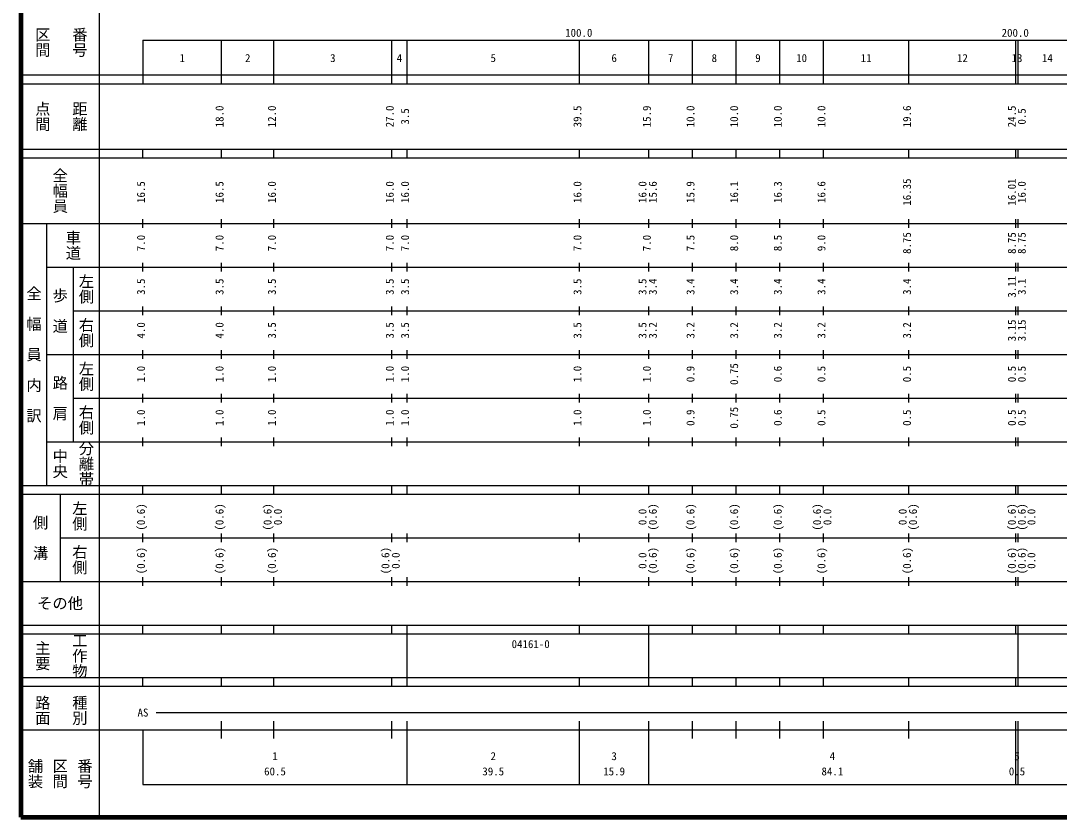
# Model space of a CAD drawing. Units: millimetres on the paper, enlarged 1000 times. Extents: x 40000 to 680000, y 20000 to 380000.
# Drawn here: x 40000 to 277925, y 20000 to 202409 of the extents above; entities that cross this region are included whole.
import ezdxf
from ezdxf.enums import TextEntityAlignment as Align

# ---------------------------------------------------------------- set-up
doc = ezdxf.new("R2010")
doc.units = ezdxf.units.MM
doc.header["$LTSCALE"] = 1000
doc.layers.add('M-TTL', color=2, linetype='Continuous', lineweight=140)
doc.layers.add('M-TTL-BAND', color=7, linetype='Continuous', lineweight=25)
doc.styles.add('@ＭＳ ゴシック', font='')
doc.styles.add('ＭＳ ゴシック', font='')
doc.styles.get('@ＭＳ ゴシック').set_extended_font_data('@MS Gothic')
doc.styles.get('ＭＳ ゴシック').set_extended_font_data('MS Gothic')

msp = doc.modelspace()

# ---------------------------------------------------------------- linework, layer by layer
at = {"layer": 'M-TTL'}
for p, q in [((40000, 380000), (40000, 20000)), ((40000, 20000), (680000, 20000))]:
    msp.add_line(p, q, dxfattribs=at)
at = {"layer": 'M-TTL-BAND'}
for p, q in [((58000, 370000), (58000, 20000)), ((68000, 198000), (579000, 198000)), ((68000, 198000), (68000, 188000)), ((86000, 188000), (86000, 198000)), ((98000, 188000), (98000, 198000)), ((125000, 188000), (125000, 198000)), ((128500, 188000), (128500, 198000)), ((168000, 188000), (168000, 198000)), ((183900, 188000), (183900, 198000)), ((193900, 188000), (193900, 198000)), ((203900, 188000), (203900, 198000)), ((213900, 188000), (213900, 198000)), ((223900, 188000), (223900, 198000)), ((243500, 188000), (243500, 198000)), ((268000, 188000), (268000, 198000)), ((268500, 188000), (268500, 198000)), ((40000, 190000), (579000, 190000)), ((40000, 188000), (579000, 188000)), ((40000, 173000), (579000, 173000)), ((68000, 171000), (68000, 173000)), ((86000, 171000), (86000, 173000)), ((98000, 171000), (98000, 173000)), ((125000, 171000), (125000, 173000)), ((128500, 171000), (128500, 173000)), ((168000, 171000), (168000, 173000)), ((183900, 171000), (183900, 173000)), ((193900, 171000), (193900, 173000)), ((203900, 171000), (203900, 173000)), ((213900, 171000), (213900, 173000)), ((223900, 171000), (223900, 173000)), ((243500, 171000), (243500, 173000)), ((268000, 171000), (268000, 173000)), ((268500, 171000), (268500, 173000)), ((40000, 171000), (579000, 171000)), ((40000, 156000), (579000, 156000)), ((46000, 96000), (46000, 156000)), ((68000, 155000), (68000, 157000)), ((86000, 155000), (86000, 157000)), ((98000, 155000), (98000, 157000)), ((125000, 155000), (125000, 157000)), ((128500, 155000), (128500, 157000)), ((168000, 155000), (168000, 157000)), ((183900, 155000), (183900, 157000)), ((193900, 155000), (193900, 157000)), ((203900, 155000), (203900, 157000)), ((213900, 155000), (213900, 157000)), ((223900, 155000), (223900, 157000)), ((243500, 155000), (243500, 157000)), ((268000, 155000), (268000, 157000)), ((268500, 155000), (268500, 157000)), ((46000, 146000), (579000, 146000)), ((52000, 146000), (52000, 106000)), ((68000, 145000), (68000, 147000)), ((86000, 145000), (86000, 147000)), ((98000, 145000), (98000, 147000)), ((125000, 145000), (125000, 147000)), ((128500, 145000), (128500, 147000)), ((168000, 145000), (168000, 147000)), ((183900, 145000), (183900, 147000)), ((193900, 145000), (193900, 147000)), ((203900, 145000), (203900, 147000)), ((213900, 145000), (213900, 147000)), ((223900, 145000), (223900, 147000)), ((243500, 145000), (243500, 147000)), ((268000, 145000), (268000, 147000)), ((268500, 145000), (268500, 147000)), ((52000, 136000), (579000, 136000)), ((68000, 135000), (68000, 137000)), ((86000, 135000), (86000, 137000)), ((98000, 135000), (98000, 137000)), ((125000, 135000), (125000, 137000)), ((128500, 135000), (128500, 137000)), ((168000, 135000), (168000, 137000)), ((183900, 135000), (183900, 137000)), ((193900, 135000), (193900, 137000)), ((203900, 135000), (203900, 137000)), ((213900, 135000), (213900, 137000)), ((223900, 135000), (223900, 137000)), ((243500, 135000), (243500, 137000)), ((268000, 135000), (268000, 137000)), ((268500, 135000), (268500, 137000)), ((68000, 125000), (68000, 127000)), ((86000, 125000), (86000, 127000)), ((98000, 125000), (98000, 127000)), ((125000, 125000), (125000, 127000)), ((128500, 125000), (128500, 127000)), ((168000, 125000), (168000, 127000)), ((183900, 125000), (183900, 127000)), ((193900, 125000), (193900, 127000)), ((203900, 125000), (203900, 127000)), ((213900, 125000), (213900, 127000)), ((223900, 125000), (223900, 127000)), ((243500, 125000), (243500, 127000)), ((268000, 125000), (268000, 127000)), ((268500, 125000), (268500, 127000)), ((46000, 126000), (579000, 126000)), ((68000, 115000), (68000, 117000)), ((86000, 115000), (86000, 117000)), ((98000, 115000), (98000, 117000)), ((125000, 115000), (125000, 117000)), ((128500, 115000), (128500, 117000)), ((168000, 115000), (168000, 117000)), ((183900, 115000), (183900, 117000)), ((193900, 115000), (193900, 117000)), ((203900, 115000), (203900, 117000)), ((213900, 115000), (213900, 117000)), ((223900, 115000), (223900, 117000)), ((243500, 115000), (243500, 117000)), ((268000, 115000), (268000, 117000)), ((268500, 115000), (268500, 117000)), ((52000, 116000), (579000, 116000)), ((46000, 106000), (579000, 106000)), ((68000, 105000), (68000, 107000)), ((86000, 105000), (86000, 107000)), ((98000, 105000), (98000, 107000)), ((125000, 105000), (125000, 107000)), ((128500, 105000), (128500, 107000)), ((168000, 105000), (168000, 107000)), ((183900, 105000), (183900, 107000)), ((193900, 105000), (193900, 107000)), ((203900, 105000), (203900, 107000)), ((213900, 105000), (213900, 107000)), ((223900, 105000), (223900, 107000)), ((243500, 105000), (243500, 107000)), ((268000, 105000), (268000, 107000)), ((268500, 105000), (268500, 107000)), ((40000, 96000), (579000, 96000)), ((68000, 94000), (68000, 96000)), ((86000, 94000), (86000, 96000)), ((98000, 94000), (98000, 96000)), ((125000, 94000), (125000, 96000)), ((128500, 94000), (128500, 96000)), ((168000, 94000), (168000, 96000)), ((183900, 94000), (183900, 96000)), ((193900, 94000), (193900, 96000)), ((203900, 94000), (203900, 96000)), ((213900, 94000), (213900, 96000)), ((223900, 94000), (223900, 96000)), ((243500, 94000), (243500, 96000)), ((268000, 94000), (268000, 96000)), ((268500, 94000), (268500, 96000)), ((40000, 94000), (579000, 94000)), ((49000, 94000), (49000, 74000)), ((49000, 84000), (579000, 84000)), ((68000, 83000), (68000, 85000)), ((86000, 83000), (86000, 85000)), ((98000, 83000), (98000, 85000)), ((125000, 83000), (125000, 85000)), ((128500, 83000), (128500, 85000)), ((168000, 83000), (168000, 85000)), ((183900, 83000), (183900, 85000)), ((193900, 83000), (193900, 85000)), ((203900, 83000), (203900, 85000)), ((213900, 83000), (213900, 85000)), ((223900, 83000), (223900, 85000)), ((243500, 83000), (243500, 85000)), ((268000, 83000), (268000, 85000)), ((268500, 83000), (268500, 85000)), ((40000, 74000), (579000, 74000)), ((68000, 73000), (68000, 75000)), ((86000, 73000), (86000, 75000)), ((98000, 73000), (98000, 75000)), ((125000, 73000), (125000, 75000)), ((128500, 73000), (128500, 75000)), ((168000, 73000), (168000, 75000)), ((183900, 73000), (183900, 75000)), ((193900, 73000), (193900, 75000)), ((203900, 73000), (203900, 75000)), ((213900, 73000), (213900, 75000)), ((223900, 73000), (223900, 75000)), ((243500, 73000), (243500, 75000)), ((268000, 73000), (268000, 75000)), ((268500, 73000), (268500, 75000)), ((40000, 64000), (579000, 64000)), ((40000, 62000), (579000, 62000)), ((68000, 62000), (68000, 64000)), ((86000, 62000), (86000, 64000)), ((98000, 62000), (98000, 64000)), ((125000, 62000), (125000, 64000)), ((128500, 62000), (128500, 64000)), ((128500, 52000), (128500, 62000)), ((168000, 62000), (168000, 64000)), ((183900, 62000), (183900, 64000)), ((183900, 52000), (183900, 62000)), ((193900, 62000), (193900, 64000)), ((203900, 62000), (203900, 64000)), ((213900, 62000), (213900, 64000)), ((223900, 62000), (223900, 64000)), ((243500, 62000), (243500, 64000)), ((268000, 62000), (268000, 64000)), ((268500, 62000), (268500, 64000)), ((268500, 52000), (268500, 62000)), ((40000, 52000), (579000, 52000)), ((40000, 50000), (579000, 50000)), ((68000, 50000), (68000, 52000)), ((86000, 50000), (86000, 52000)), ((98000, 50000), (98000, 52000)), ((125000, 50000), (125000, 52000)), ((128500, 50000), (128500, 52000)), ((168000, 50000), (168000, 52000)), ((183900, 50000), (183900, 52000)), ((193900, 50000), (193900, 52000)), ((203900, 50000), (203900, 52000)), ((213900, 50000), (213900, 52000)), ((223900, 50000), (223900, 52000)), ((243500, 50000), (243500, 52000)), ((268000, 50000), (268000, 52000)), ((268500, 50000), (268500, 52000)), ((71000, 44000), (565000, 44000)), ((86000, 38000), (86000, 42000)), ((98000, 38000), (98000, 42000)), ((125000, 38000), (125000, 42000)), ((128500, 27500), (128500, 42000)), ((168000, 27500), (168000, 42000)), ((183900, 27500), (183900, 42000)), ((193900, 38000), (193900, 42000)), ((203900, 38000), (203900, 42000)), ((213900, 38000), (213900, 42000)), ((223900, 38000), (223900, 42000)), ((243500, 38000), (243500, 42000)), ((268000, 27500), (268000, 42000)), ((268500, 27500), (268500, 42000)), ((40000, 40000), (579000, 40000)), ((68000, 40000), (68000, 27500)), ((68000, 27500), (579000, 27500))]:
    msp.add_line(p, q, dxfattribs=at)

# ---------------------------------------------------------------- texts
at = {"layer": 'M-TTL-BAND', "style": '@ＭＳ ゴシック'}
for s, p in [('区間', (45000, 197500)), ('番号', (53500, 197500)), ('点間', (45000, 180500)), ('距離', (53500, 180500)), ('全幅員', (49000, 163500)), ('車道', (52000, 151000)), ('左側', (55000, 141000)), ('全\u3000幅\u3000員\u3000内\u3000訳', (43000, 126000)), ('歩\u3000道', (49000, 136000)), ('右側', (55000, 131000)), ('左側', (55000, 121000)), ('路\u3000肩', (49000, 116000)), ('右側', (55000, 111000)), ('分離帯', (55000, 101000)), ('中央', (49000, 101000)), ('左側', (53500, 89000)), ('側\u3000溝', (44500, 84000)), ('右側', (53500, 79000)), ('主要', (45000, 57000)), ('工作物', (53500, 57000)), ('路面', (45000, 44500)), ('種別', (53500, 44500)), ('舗装', (43333, 30000)), ('番号', (54667, 30000)), ('区間', (49000, 30000))]:
    msp.add_text(s, height=2566, rotation=270, dxfattribs=at).set_placement(p, align=Align.MIDDLE_CENTER)
at = {"layer": 'M-TTL-BAND', "style": 'ＭＳ ゴシック'}
for s, p in [('100.0', (167844, 198195)), ('200.0', (267844, 198195)), ('1', (77000, 192405)), ('2', (92000, 192405)), ('3', (111500, 192405)), ('4', (126750, 192405)), ('5', (148250, 192405)), ('6', (175950, 192405)), ('7', (188900, 192405)), ('8', (198900, 192405)), ('9', (208900, 192405)), ('10', (218900, 192405)), ('11', (233700, 192405)), ('12', (255750, 192405)), ('13', (268250, 192405)), ('14', (275200, 192405)), ('AS', (68000, 42500)), ('1', (98250, 32523)), ('2', (148250, 32523)), ('3', (175950, 32523)), ('4', (225950, 32523)), ('5', (268250, 32523)), ('60.5', (98250, 29033)), ('39.5', (148250, 29033)), ('15.9', (175950, 29033)), ('84.1', (225950, 29033)), ('0.5', (268250, 29033))]:
    msp.add_text(s, height=1833, dxfattribs=at).set_placement(p, align=Align.BOTTOM_CENTER)
for s, p in [('18.0', (87000, 180500)), ('12.0', (99000, 180500)), ('27.0', (126000, 180500)), ('3.5', (129500, 180500)), ('39.5', (169000, 180500)), ('15.9', (184900, 180500)), ('10.0', (194900, 180500)), ('10.0', (204900, 180500)), ('10.0', (214900, 180500)), ('10.0', (224900, 180500)), ('19.6', (244500, 180500)), ('24.5', (268528, 180500)), ('0.5', (270801, 180500)), ('16.5', (69000, 163174)), ('16.5', (87000, 163174)), ('16.0', (99000, 163174)), ('16.0', (126000, 163174)), ('16.0', (129500, 163174)), ('16.0', (169000, 163174)), ('16.0', (183900, 163174)), ('15.6', (186270, 163174)), ('15.9', (194900, 163174)), ('16.1', (204900, 163174)), ('16.3', (214900, 163174)), ('16.6', (224900, 163174)), ('16.35', (244500, 163174)), ('16.01', (268528, 163174)), ('16.0', (270801, 163174)), ('7.0', (69000, 151500)), ('7.0', (87000, 151500)), ('7.0', (99000, 151500)), ('7.0', (126000, 151500)), ('7.0', (129500, 151500)), ('7.0', (169000, 151500)), ('7.0', (184900, 151500)), ('7.5', (194900, 151500)), ('8.0', (204900, 151500)), ('8.5', (214900, 151500)), ('9.0', (224900, 151500)), ('8.75', (244500, 151500)), ('8.75', (268528, 151500)), ('8.75', (270801, 151500)), ('3.5', (69000, 141500)), ('3.5', (87000, 141500)), ('3.5', (99000, 141500)), ('3.5', (126000, 141500)), ('3.5', (129500, 141500)), ('3.5', (169000, 141500)), ('3.5', (183900, 141500)), ('3.4', (186270, 141500)), ('3.4', (194900, 141500)), ('3.4', (204900, 141500)), ('3.4', (214900, 141500)), ('3.4', (224900, 141500)), ('3.4', (244500, 141500)), ('3.11', (268528, 141500)), ('3.1', (270801, 141500)), ('3.2', (186270, 131500)), ('3.2', (194900, 131500)), ('3.2', (204900, 131500)), ('3.2', (214900, 131500)), ('3.2', (224900, 131500)), ('3.2', (244500, 131500)), ('3.15', (268528, 131500)), ('3.15', (270801, 131500)), ('4.0', (69000, 131500)), ('4.0', (87000, 131500)), ('3.5', (99000, 131500)), ('3.5', (126000, 131500)), ('3.5', (129500, 131500)), ('3.5', (169000, 131500)), ('3.5', (183900, 131500)), ('0.75', (204900, 121500)), ('1.0', (69000, 121500)), ('1.0', (87000, 121500)), ('1.0', (99000, 121500)), ('1.0', (126000, 121500)), ('1.0', (129500, 121500)), ('1.0', (169000, 121500)), ('1.0', (184900, 121500)), ('0.9', (194900, 121500)), ('0.6', (214900, 121500)), ('0.5', (224900, 121500)), ('0.5', (244500, 121500)), ('0.5', (268528, 121500)), ('0.5', (270801, 121500)), ('1.0', (69000, 111500)), ('1.0', (87000, 111500)), ('1.0', (99000, 111500)), ('1.0', (126000, 111500)), ('1.0', (129500, 111500)), ('1.0', (169000, 111500)), ('1.0', (184900, 111500)), ('0.9', (194900, 111500)), ('0.75', (204900, 111500)), ('0.6', (214900, 111500)), ('0.5', (224900, 111500)), ('0.5', (244500, 111500)), ('0.5', (268528, 111500)), ('0.5', (270801, 111500)), ('(0.6)', (69000, 88764)), ('(0.6)', (87000, 88764)), ('(0.6)', (98000, 88764)), ('0.0', (100370, 88764)), ('0.0', (183900, 88764)), ('(0.6)', (186270, 88764)), ('(0.6)', (194900, 88764)), ('(0.6)', (204900, 88764)), ('(0.6)', (214900, 88764)), ('(0.6)', (223900, 88764)), ('0.0', (226270, 88764)), ('0.0', (243500, 88764)), ('(0.6)', (245870, 88764)), ('(0.6)', (268528, 88764)), ('(0.6)', (270801, 88764)), ('0.0', (273004, 88764)), ('(0.6)', (69000, 78764)), ('(0.6)', (87000, 78764)), ('(0.6)', (99000, 78764)), ('(0.6)', (125000, 78764)), ('(0.6)', (186270, 78764)), ('(0.6)', (194900, 78764)), ('(0.6)', (204900, 78764)), ('(0.6)', (214900, 78764)), ('(0.6)', (224900, 78764)), ('(0.6)', (244500, 78764)), ('(0.6)', (268528, 78764)), ('(0.6)', (270801, 78764)), ('0.0', (127370, 78764)), ('0.0', (183900, 78764)), ('0.0', (273004, 78764))]:
    msp.add_text(s, height=1833, rotation=90, dxfattribs=at).set_placement(p, align=Align.BOTTOM_CENTER)
for s, height, p in [('その他', 2566, (49000, 69000)), ('04161-0', 1833, (156828, 59655))]:
    msp.add_text(s, height=height, dxfattribs=at).set_placement(p, align=Align.MIDDLE_CENTER)

doc.saveas('drawing.dxf')
